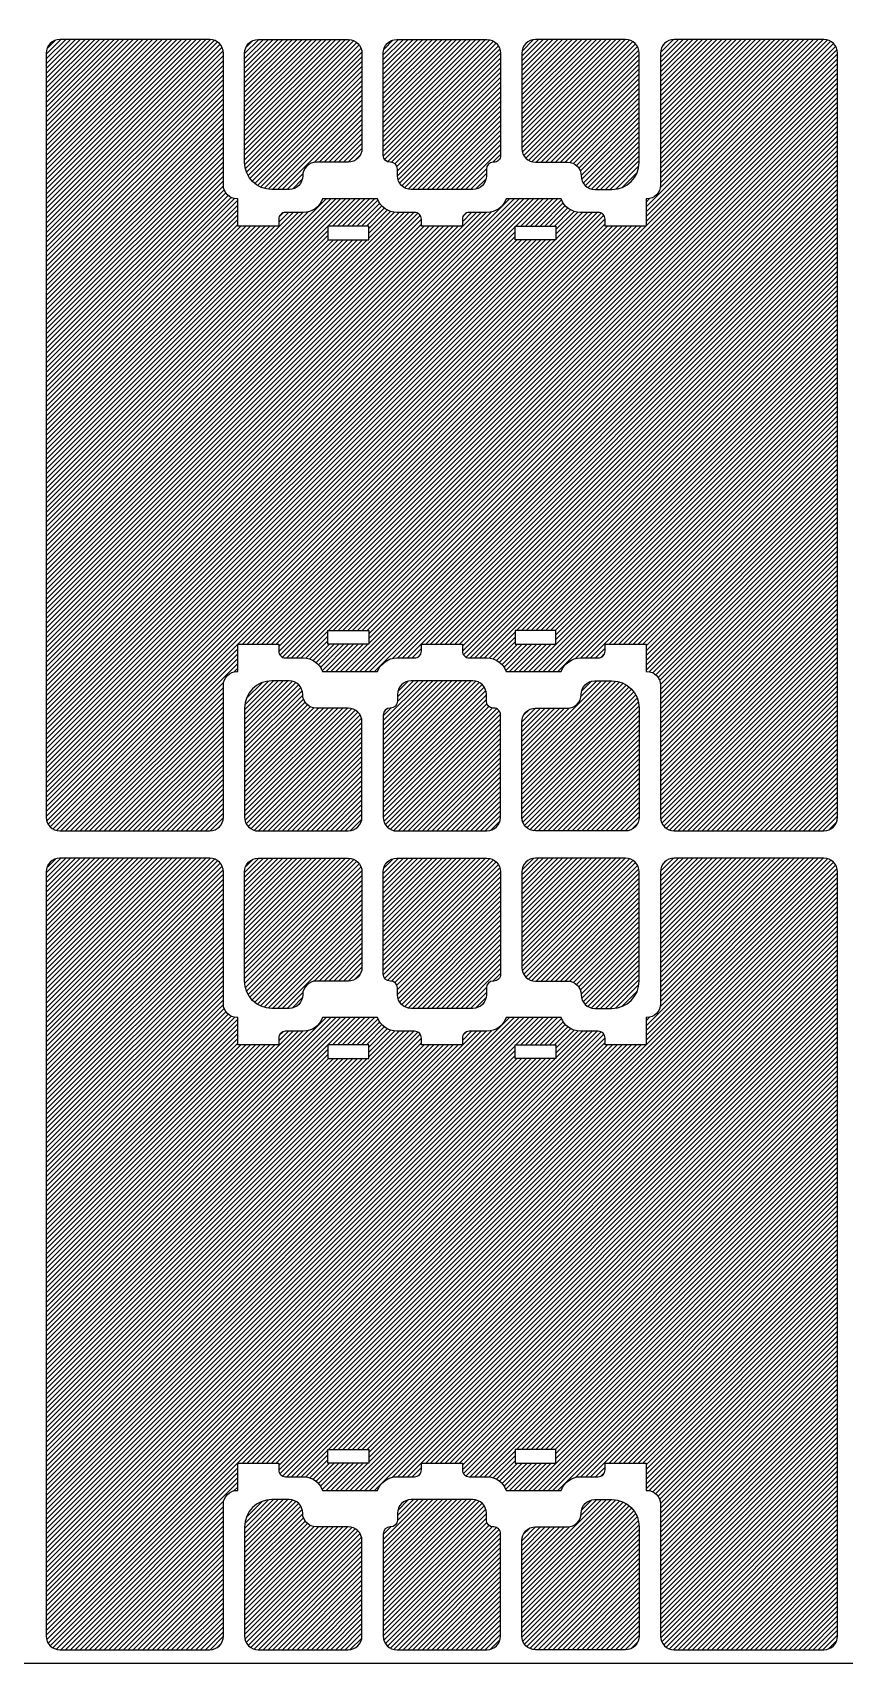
# Model space of a CAD drawing. Header units: inches. Extents: x 0 to 187, y 0 to 163.
# Drawn here: x 30 to 59.8, y 0 to 59.8 of the extents above; entities that cross this region are included whole.
import ezdxf

# ---------------------------------------------------------------- set-up
doc = ezdxf.new("R2010")
doc.units = ezdxf.units.IN
doc.header["$MEASUREMENT"] = 0
doc.layers.add('glassOutline', color=7, linetype='Continuous')
doc.layers.add('TC-etch-lines-chemical', color=1, linetype='Continuous')

msp = doc.modelspace()

# ---------------------------------------------------------------- hatches: boundary and pattern name
at = {"layer": 'TC-etch-lines-chemical'}
h = msp.add_hatch(dxfattribs=at)
h.set_pattern_fill('ANSI31', color=256, style=0)
h.set_pattern_definition([(45, (29.99999999999999, 30.00000000000001), (-0.0883883476483184, 0.0883883476483184), [])])
edge = h.paths.add_edge_path()
edge.add_arc((30.99999999999999, 31.00000000000001), 0.4999999999999997, 180, 270)
edge.add_line((30.99999999999999, 30.50000000000001), (36.48999999999869, 30.50000000000001))
edge.add_arc((36.48999999999869, 31.00000000000001), 0.5, 270, 360)
edge.add_line((36.98999999999869, 31.00000000000001), (36.98999999999869, 35.83885572853004))
edge.add_arc((37.48999999999869, 35.83885572853004), 0.5, 90, 180, ccw=False)
edge.add_line((37.48999999999869, 36.33885572853004), (37.52000201228496, 36.33885572853004))
edge.add_line((37.52000201228496, 36.33885572853004), (37.52000201228496, 37.33885572853004))
edge.add_line((37.52000201228496, 37.33885572853004), (39.02000201228496, 37.33885572853004))
edge.add_line((39.02000201228496, 37.33885572853004), (39.02000201228496, 37.08885572853004))
edge.add_arc((39.27000212414579, 37.08885584039086), 0.2500001118608527, 180.0000256365994, 270.0001078869533)
edge.add_line((39.27000259489164, 36.83885572853045), (39.92000201228192, 36.83885572853241))
edge.add_arc((39.92000201228407, 36.08885572853242), 0.7499999999999916, 19.471220634298277, 90.00000000016479, ccw=False)
edge.add_line((40.62710879347145, 36.33885572853004), (42.6428932188135, 36.33885572853004))
edge.add_arc((43.35000000000088, 36.08885572853242), 0.7499999999999927, 89.99999999983521, 160.5287793657017, ccw=False)
edge.add_line((43.35000000000304, 36.83885572853241), (43.99999941739333, 36.83885572853045))
edge.add_arc((43.99999988813917, 37.08885584039086), 0.2500001118608492, 269.9998921130474, 359.9999743634015)
edge.add_line((44.24999999999999, 37.08885572853004), (44.24999999999999, 37.33885572853004))
edge.add_line((44.24999999999999, 37.33885572853004), (45.74999999999999, 37.33885572853004))
edge.add_line((45.74999999999999, 37.33885572853004), (45.75, 37.08885572859921))
edge.add_arc((46.00000006164092, 37.08885579024017), 0.2500000616409253, 180.0000141270651, 270.0000963774182)
edge.add_line((46.00000048216684, 36.8388557285996), (46.64999590772899, 36.83885614751179))
edge.add_arc((46.64999637147589, 36.08885612789521), 0.7500000196167245, 19.47118774470988, 90.00003542765239, ccw=False)
edge.add_line((47.35710331466589, 36.33885572853005), (49.37289258043118, 36.33885572853004))
edge.add_arc((50.07999936161858, 36.08885572853241), 0.7499999999999991, 89.99999999983481, 160.5287793657013, ccw=False)
edge.add_line((50.07999936162074, 36.83885572853241), (50.72999877901101, 36.83885572853045))
edge.add_arc((50.72999924975686, 37.08885584039086), 0.2500001118608492, 269.9998921130474, 359.9999743634015)
edge.add_line((50.97999936161769, 37.08885572853004), (50.97999936161769, 37.33885572853004))
edge.add_line((50.97999936161769, 37.33885572853004), (52.47999936161769, 37.33885572853004))
edge.add_line((52.47999936161769, 37.33885572853004), (52.47999936161769, 36.33885572853004))
edge.add_line((52.47999936161769, 36.33885572853004), (52.5100000000013, 36.33885572853004))
edge.add_arc((52.51000000000129, 35.83885572853004), 0.5000000000000001, 0, 90, ccw=False)
edge.add_line((53.01000000000129, 35.83885572853004), (53.01000000000129, 31.00000000000001))
edge.add_arc((53.51000000000129, 31), 0.5, 180, 270)
edge.add_line((53.51000000000129, 30.5), (59, 30.50000000000001))
edge.add_arc((59, 31.00000000000001), 0.5, 270, 360)
edge.add_line((59.5, 31.00000000000001), (59.5, 58.9999999999991))
edge.add_arc((59, 58.9999999999991), 0.5, 0, 90.00000000000001)
edge.add_line((59, 59.4999999999991), (53.51000000000128, 59.4999999999991))
edge.add_arc((53.51000000000129, 58.9999999999991), 0.5, 90, 180)
edge.add_line((53.01000000000129, 58.9999999999991), (53.01000000000129, 54.16114427146907))
edge.add_arc((52.51000000000129, 54.16114427146907), 0.5000000000000001, 270, 360, ccw=False)
edge.add_line((52.51000000000129, 53.66114427146907), (52.47999936161769, 53.66114427146907))
edge.add_line((52.47999936161769, 53.66114427146907), (52.47999936161769, 52.66114427146907))
edge.add_line((52.47999936161769, 52.66114427146907), (50.97999936161769, 52.66114427146907))
edge.add_line((50.97999936161769, 52.66114427146907), (50.97999936161769, 52.91114427146907))
edge.add_arc((50.72999924975686, 52.91114415960826), 0.2500001118608488, 2.5636598695e-05, 90.00010788695249)
edge.add_line((50.72999877901101, 53.16114427146866), (50.07999936162074, 53.1611442714667))
edge.add_arc((50.07999936161858, 53.9111442714667), 0.7499999999999996, 199.4712206342987, 270.00000000016524, ccw=False)
edge.add_line((49.37289258043118, 53.66114427146907), (47.35710331466589, 53.66114427146906))
edge.add_arc((46.64999637147589, 53.91114387210389), 0.7500000196167244, 269.99996457234766, 340.5288122552902, ccw=False)
edge.add_line((46.64999590772899, 53.16114385248731), (46.00000048216684, 53.16114427139951))
edge.add_arc((46.00000006164092, 52.91114420975894), 0.2500000616409265, 89.99990362258201, 179.9999858729351)
edge.add_line((45.75, 52.9111442713999), (45.74999999999999, 52.66114427146907))
edge.add_line((45.74999999999999, 52.66114427146907), (44.24999999999999, 52.66114427146907))
edge.add_line((44.24999999999999, 52.66114427146907), (44.24999999999999, 52.91114427146907))
edge.add_arc((43.99999988813917, 52.91114415960826), 0.2500001118608488, 2.5636598695e-05, 90.00010788695249)
edge.add_line((43.99999941739333, 53.16114427146866), (43.35000000000305, 53.1611442714667))
edge.add_arc((43.35000000000088, 53.91114427146668), 0.7499999999999933, 199.4712206342982, 270.00000000016485, ccw=False)
edge.add_line((42.64289321881351, 53.66114427146907), (40.62710879347146, 53.66114427146907))
edge.add_arc((39.92000201228407, 53.91114427146668), 0.749999999999992, 269.9999999998351, 340.5287793657017, ccw=False)
edge.add_line((39.92000201228191, 53.1611442714667), (39.27000259489164, 53.16114427146866))
edge.add_arc((39.27000212414579, 52.91114415960825), 0.2500001118608523, 89.9998921130465, 179.9999743634005)
edge.add_line((39.02000201228496, 52.91114427146907), (39.02000201228496, 52.66114427146907))
edge.add_line((39.02000201228496, 52.66114427146907), (37.52000201228496, 52.66114427146907))
edge.add_line((37.52000201228496, 52.66114427146907), (37.52000201228496, 53.66114427146907))
edge.add_line((37.52000201228496, 53.66114427146907), (37.48999999999869, 53.66114427146907))
edge.add_arc((37.48999999999869, 54.16114427146907), 0.5, 180, 270, ccw=False)
edge.add_line((36.98999999999869, 54.16114427146907), (36.98999999999869, 58.9999999999991))
edge.add_arc((36.48999999999869, 58.9999999999991), 0.5, 0, 90.00000000000001)
edge.add_line((36.48999999999869, 59.4999999999991), (30.99999999999998, 59.49999999999909))
edge.add_arc((30.99999999999999, 58.99999999999909), 0.4999999999999997, 90.00000000000004, 180)
edge.add_line((30.49999999999999, 58.99999999999909), (30.49999999999999, 31.00000000000002))
h.paths.add_polyline_path([(47.67999936869018, 52.66114427146886), (49.17999936869018, 52.66114427146886), (49.17999936869018, 52.16114427146886), (47.67999936869018, 52.16114427146886)], flags=16)
h.paths.add_polyline_path([(42.32000200521246, 52.66114427146886), (40.82000200521246, 52.66114427146886), (40.82000200521246, 52.16114427146886), (42.32000200521246, 52.16114427146886)], flags=16)
h.paths.add_polyline_path([(47.67999936869018, 37.33885572853025), (49.17999936869018, 37.33885572853025), (49.17999936869018, 37.83885572853025), (47.67999936869018, 37.83885572853025)], flags=16)
h.paths.add_polyline_path([(42.32000200521246, 37.33885572853025), (40.82000200521246, 37.33885572853025), (40.82000200521246, 37.83885572853025), (42.32000200521246, 37.83885572853025)], flags=16)
edge = h.paths.add_edge_path(flags=16)
edge.add_arc((38.27000151616228, 58.99999999999909), 0.4999999999999968, 89.9999999999996, 180.0000000000004, ccw=False)
edge.add_line((38.27000151616228, 59.49999999999909), (41.5699984838389, 59.49999999999909))
edge.add_arc((41.5699984838389, 58.99999999999909), 0.4999999999999979, 5.6101789198237384e-05, 90.00000000000023, ccw=False)
edge.add_line((42.06999848383866, 59.00000048957956), (42.07000191090191, 55.50000048957956))
edge.add_arc((41.57000191090215, 55.49999999999909), 0.5000000000000022, -89.99999999999972, 5.610178902770713e-05, ccw=False)
edge.add_line((41.57000191090215, 54.99999999999909), (40.3990978045425, 54.99999999999909))
edge.add_arc((40.39909780454251, 54.49999999999909), 0.5, 90.00000000000001, 180)
edge.add_arc((39.39909780454251, 54.49999999999909), 0.5, 270, 360, ccw=False)
edge.add_line((39.39909780454251, 53.99999999999909), (38.77000151616233, 53.99999999999909))
edge.add_arc((38.77000151616233, 54.99999999999909), 1.000000000000001, 180.0000000000006, 269.99999999999994, ccw=False)
edge.add_line((37.77000151616233, 54.99999999999908), (37.77000151616228, 58.99999999999909))
edge = h.paths.add_edge_path(flags=16)
edge.add_arc((51.7299984838377, 58.99999999999909), 0.5000000000000021, 359.999999999999, 450)
edge.add_line((51.7299984838377, 59.49999999999909), (48.43000151616108, 59.49999999999909))
edge.add_arc((48.43000151616108, 58.99999999999909), 0.5000000000000023, 90.00000000000009, 179.9999438982113)
edge.add_line((47.93000151616133, 59.00000048957955), (47.92999808909808, 55.50000048957955))
edge.add_arc((48.42999808909784, 55.49999999999909), 0.4999999999999978, 179.9999438982114, 270)
edge.add_line((48.42999808909784, 54.99999999999909), (49.60090219545749, 54.99999999999909))
edge.add_arc((49.60090219545748, 54.49999999999909), 0.5, 0, 90, ccw=False)
edge.add_arc((50.60090219545748, 54.49999999999909), 0.5, 180, 270)
edge.add_line((50.60090219545748, 53.99999999999909), (51.22999848383765, 53.99999999999909))
edge.add_arc((51.22999848383765, 54.99999999999909), 1.000000000000001, 270.0000000000001, 359.9999999999993)
edge.add_line((52.22999848383765, 54.99999999999908), (52.2299984838377, 58.99999999999908))
edge = h.paths.add_edge_path(flags=16)
edge.add_arc((38.27000151616228, 31.00000000000001), 0.5000000000000002, 179.9999999999992, 270)
edge.add_line((38.27000151616228, 30.50000000000001), (41.5699984838389, 30.50000000000001))
edge.add_arc((41.5699984838389, 31.00000000000001), 0.4999999999999997, 270, 359.9999438982114)
edge.add_line((42.06999848383866, 30.99999951041955), (42.07000191090191, 34.49999951041955))
edge.add_arc((41.57000191090215, 34.50000000000001), 0.5000000000000004, 359.9999438982114, 449.9999999999998)
edge.add_line((41.57000191090215, 35.00000000000001), (40.3990978045425, 35.00000000000001))
edge.add_arc((40.39909780454251, 35.50000000000001), 0.5, 180, 270, ccw=False)
edge.add_arc((39.39909780454251, 35.50000000000001), 0.5, 6.4e-15, 90)
edge.add_line((39.39909780454251, 36.00000000000001), (38.77000151616233, 36.00000000000001))
edge.add_arc((38.77000151616233, 35.00000000000001), 1.000000000000001, 90.00000000000006, 179.9999999999993)
edge.add_line((37.77000151616233, 35.00000000000003), (37.77000151616228, 31.00000000000002))
edge = h.paths.add_edge_path(flags=16)
edge.add_arc((51.7299984838377, 31.00000000000002), 0.5000000000000004, -90, 6.821210263296962e-13, ccw=False)
edge.add_line((51.7299984838377, 30.50000000000002), (48.43000151616108, 30.50000000000002))
edge.add_arc((48.43000151616108, 31.00000000000002), 0.5000000000000006, 180.0000561017888, 270.0000000000001, ccw=False)
edge.add_line((47.93000151616133, 30.99999951041955), (47.92999808909808, 34.49999951041956))
edge.add_arc((48.42999808909784, 34.50000000000001), 0.4999999999999996, 90, 180.0000561017888, ccw=False)
edge.add_line((48.42999808909784, 35.00000000000001), (49.60090219545749, 35.00000000000001))
edge.add_arc((49.60090219545748, 35.50000000000001), 0.5, 270, 360)
edge.add_arc((50.60090219545748, 35.50000000000001), 0.5, 90, 180, ccw=False)
edge.add_line((50.60090219545748, 36.00000000000001), (51.22999848383765, 36.00000000000001))
edge.add_arc((51.22999848383765, 35.00000000000001), 1.000000000000001, 6.821210263296962e-13, 89.99999999999989, ccw=False)
edge.add_line((52.22999848383765, 35.00000000000003), (52.2299984838377, 31.00000000000002))
edge = h.paths.add_edge_path(flags=16)
edge.add_line((43.12090420774246, 54.99999999999909), (43.10000151616268, 54.99999999999909))
edge.add_arc((43.10000151616267, 55.24999999999909), 0.2500000000000015, 180.0000000000008, 269.99999999999966, ccw=False)
edge.add_line((42.85000151616267, 55.24999999999909), (42.85000151616264, 58.99999999999908))
edge.add_arc((43.35000151616264, 58.99999999999909), 0.5000000000000021, 90.00000000000023, 180.000000000001, ccw=False)
edge.add_line((43.35000151616264, 59.49999999999909), (46.64999848383925, 59.49999999999909))
edge.add_arc((46.64999848383925, 58.99999999999909), 0.5000000000000023, 5.610178880033345e-05, 89.99999999999989, ccw=False)
edge.add_line((47.14999848383901, 59.00000048957955), (47.15000215569273, 55.25000024478933))
edge.add_arc((46.90000215569285, 55.24999999999909), 0.2500000000000032, -89.9999999999992, 5.6101789709828154e-05, ccw=False)
edge.add_line((46.90000215569285, 54.99999999999909), (46.87909216977515, 54.99999999999909))
edge.add_arc((46.87909216977515, 54.74999999999909), 0.2500000000000003, 90.00000000000009, 180)
edge.add_line((46.62909216977515, 54.74999999999909), (46.62909216977515, 54.49999999999909))
edge.add_arc((46.12909216977515, 54.49999999999909), 0.5, 270, 360, ccw=False)
edge.add_line((46.12909216977515, 53.99999999999909), (43.87090420774245, 53.99999999999909))
edge.add_arc((43.87090420774246, 54.49999999999909), 0.5, 180, 270, ccw=False)
edge.add_line((43.37090420774246, 54.49999999999909), (43.37090420774246, 54.74999999999909))
edge.add_arc((43.12090420774246, 54.74999999999909), 0.25, 6.4e-15, 90)
edge = h.paths.add_edge_path(flags=16)
edge.add_line((43.12090420774246, 35.00000000000001), (43.10000151616268, 35.00000000000001))
edge.add_arc((43.10000151616267, 34.75000000000001), 0.2499999999999997, 89.99999999999994, 179.9999999999994)
edge.add_line((42.85000151616267, 34.75000000000002), (42.85000151616264, 31.00000000000002))
edge.add_arc((43.35000151616264, 31.00000000000002), 0.5000000000000004, 179.9999999999992, 270)
edge.add_line((43.35000151616264, 30.50000000000002), (46.64999848383925, 30.50000000000002))
edge.add_arc((46.64999848383925, 31.00000000000002), 0.5000000000000006, 269.9999999999999, 359.9999438982112)
edge.add_line((47.14999848383901, 30.99999951041955), (47.15000215569273, 34.74999975520979))
edge.add_arc((46.90000215569285, 34.75000000000001), 0.2499999999999996, 359.999943898211, 450)
edge.add_line((46.90000215569285, 35.00000000000001), (46.87909216977515, 35.00000000000001))
edge.add_arc((46.87909216977515, 35.25000000000001), 0.2500000000000003, 180.0000000000002, 269.9999999999999, ccw=False)
edge.add_line((46.62909216977515, 35.25000000000001), (46.62909216977515, 35.50000000000001))
edge.add_arc((46.12909216977515, 35.50000000000001), 0.5, 6.4e-15, 90)
edge.add_line((46.12909216977515, 36.00000000000001), (43.87090420774245, 36.00000000000001))
edge.add_arc((43.87090420774246, 35.50000000000001), 0.5, 90.00000000000001, 180)
edge.add_line((43.37090420774246, 35.50000000000001), (43.37090420774246, 35.25000000000001))
edge.add_arc((43.12090420774246, 35.25000000000001), 0.25, 270, 360, ccw=False)
h = msp.add_hatch(dxfattribs=at)
h.set_pattern_fill('ANSI31', color=256, style=0)
h.set_pattern_definition([(45, (30, 7.3e-15), (-0.0883883476483184, 0.0883883476483184), [])])
edge = h.paths.add_edge_path()
edge.add_arc((30.99999999999999, 1.000000000000014), 0.4999999999999997, 180, 270)
edge.add_line((30.99999999999999, 0.5000000000000144), (36.48999999999869, 0.5000000000000073))
edge.add_arc((36.48999999999869, 1.000000000000007), 0.5, 270, 360)
edge.add_line((36.98999999999869, 1.000000000000007), (36.98999999999869, 5.83885572853004))
edge.add_arc((37.4899999999987, 5.83885572853004), 0.5, 90, 180, ccw=False)
edge.add_line((37.4899999999987, 6.33885572853004), (37.52000201228497, 6.33885572853004))
edge.add_line((37.52000201228496, 6.33885572853004), (37.52000201228497, 7.338855728530042))
edge.add_line((37.52000201228497, 7.338855728530042), (39.02000201228497, 7.33885572853004))
edge.add_line((39.02000201228497, 7.33885572853004), (39.02000201228497, 7.08885572853004))
edge.add_arc((39.2700021241458, 7.088855840390857), 0.2500001118608527, 180.0000256365994, 270.0001078869533)
edge.add_line((39.27000259489165, 6.838855728530447), (39.92000201228193, 6.838855728532411))
edge.add_arc((39.92000201228408, 6.088855728532419), 0.7499999999999916, 19.471220634298277, 90.00000000016479, ccw=False)
edge.add_line((40.62710879347146, 6.338855728530042), (42.64289321881351, 6.338855728530042))
edge.add_arc((43.35000000000089, 6.088855728532418), 0.7499999999999927, 89.99999999983521, 160.5287793657017, ccw=False)
edge.add_line((43.35000000000305, 6.838855728532411), (43.99999941739333, 6.838855728530447))
edge.add_arc((43.99999988813918, 7.088855840390853), 0.2500001118608492, 269.9998921130474, 359.9999743634015)
edge.add_line((44.25, 7.08885572853004), (44.25, 7.33885572853004))
edge.add_line((44.25, 7.33885572853004), (45.75, 7.338855728530042))
edge.add_line((45.75, 7.338855728530042), (45.75000000000001, 7.088855728599206))
edge.add_arc((46.00000006164093, 7.088855790240173), 0.2500000616409253, 180.0000141270651, 270.0000963774182)
edge.add_line((46.00000048216685, 6.8388557285996), (46.64999590772901, 6.838856147511794))
edge.add_arc((46.6499963714759, 6.088856127895212), 0.7500000196167245, 19.47118774470988, 90.00003542765239, ccw=False)
edge.add_line((47.3571033146659, 6.338855728530052), (49.37289258043119, 6.338855728530042))
edge.add_arc((50.07999936161858, 6.088855728532412), 0.7499999999999991, 89.99999999983481, 160.5287793657013, ccw=False)
edge.add_line((50.07999936162074, 6.838855728532411), (50.72999877901101, 6.838855728530447))
edge.add_arc((50.72999924975687, 7.088855840390853), 0.2500001118608492, 269.9998921130474, 359.9999743634015)
edge.add_line((50.97999936161769, 7.08885572853004), (50.97999936161769, 7.33885572853004))
edge.add_line((50.97999936161769, 7.33885572853004), (52.47999936161769, 7.338855728530042))
edge.add_line((52.47999936161769, 7.338855728530042), (52.47999936161769, 6.33885572853004))
edge.add_line((52.47999936161769, 6.33885572853004), (52.5100000000013, 6.33885572853004))
edge.add_arc((52.5100000000013, 5.83885572853004), 0.5000000000000001, 0, 90, ccw=False)
edge.add_line((53.0100000000013, 5.83885572853004), (53.0100000000013, 1.000000000000004))
edge.add_arc((53.5100000000013, 1.000000000000004), 0.5, 180, 270)
edge.add_line((53.5100000000013, 0.5000000000000038), (59.00000000000001, 0.5000000000000073))
edge.add_arc((59.00000000000001, 1.000000000000007), 0.5, 270, 360)
edge.add_line((59.50000000000001, 1.000000000000007), (59.50000000000001, 28.9999999999991))
edge.add_arc((59.00000000000001, 28.9999999999991), 0.5, 0, 90.00000000000001)
edge.add_line((59.00000000000001, 29.4999999999991), (53.5100000000013, 29.4999999999991))
edge.add_arc((53.5100000000013, 28.9999999999991), 0.5, 90, 180)
edge.add_line((53.0100000000013, 28.9999999999991), (53.0100000000013, 24.16114427146907))
edge.add_arc((52.5100000000013, 24.16114427146907), 0.5000000000000001, 270, 360, ccw=False)
edge.add_line((52.5100000000013, 23.66114427146907), (52.47999936161769, 23.66114427146907))
edge.add_line((52.47999936161769, 23.66114427146907), (52.47999936161769, 22.66114427146907))
edge.add_line((52.47999936161769, 22.66114427146907), (50.97999936161769, 22.66114427146907))
edge.add_line((50.97999936161769, 22.66114427146907), (50.97999936161769, 22.91114427146907))
edge.add_arc((50.72999924975687, 22.91114415960826), 0.2500001118608488, 2.5636598695e-05, 90.00010788695249)
edge.add_line((50.72999877901102, 23.16114427146866), (50.07999936162074, 23.1611442714667))
edge.add_arc((50.07999936161858, 23.9111442714667), 0.7499999999999996, 199.4712206342987, 270.00000000016524, ccw=False)
edge.add_line((49.37289258043119, 23.66114427146907), (47.3571033146659, 23.66114427146905))
edge.add_arc((46.6499963714759, 23.91114387210389), 0.7500000196167244, 269.99996457234766, 340.5288122552902, ccw=False)
edge.add_line((46.649995907729, 23.16114385248731), (46.00000048216685, 23.16114427139951))
edge.add_arc((46.00000006164093, 22.91114420975894), 0.2500000616409265, 89.99990362258201, 179.9999858729351)
edge.add_line((45.75000000000001, 22.9111442713999), (45.75, 22.66114427146907))
edge.add_line((45.75, 22.66114427146907), (44.25, 22.66114427146907))
edge.add_line((44.25, 22.66114427146907), (44.25, 22.91114427146907))
edge.add_arc((43.99999988813918, 22.91114415960826), 0.2500001118608488, 2.5636598695e-05, 90.00010788695249)
edge.add_line((43.99999941739333, 23.16114427146866), (43.35000000000305, 23.1611442714667))
edge.add_arc((43.35000000000089, 23.91114427146669), 0.7499999999999933, 199.4712206342982, 270.00000000016485, ccw=False)
edge.add_line((42.64289321881351, 23.66114427146907), (40.62710879347146, 23.66114427146907))
edge.add_arc((39.92000201228408, 23.91114427146669), 0.749999999999992, 269.9999999998351, 340.5287793657017, ccw=False)
edge.add_line((39.92000201228193, 23.1611442714667), (39.27000259489165, 23.16114427146866))
edge.add_arc((39.2700021241458, 22.91114415960825), 0.2500001118608523, 89.9998921130465, 179.9999743634005)
edge.add_line((39.02000201228497, 22.91114427146907), (39.02000201228497, 22.66114427146907))
edge.add_line((39.02000201228497, 22.66114427146907), (37.52000201228497, 22.66114427146907))
edge.add_line((37.52000201228497, 22.66114427146907), (37.52000201228496, 23.66114427146907))
edge.add_line((37.52000201228496, 23.66114427146907), (37.48999999999869, 23.66114427146907))
edge.add_arc((37.4899999999987, 24.16114427146907), 0.5, 180, 270, ccw=False)
edge.add_line((36.9899999999987, 24.16114427146907), (36.9899999999987, 28.9999999999991))
edge.add_arc((36.48999999999869, 28.9999999999991), 0.5, 0, 90.00000000000001)
edge.add_line((36.48999999999869, 29.4999999999991), (30.99999999999999, 29.49999999999909))
edge.add_arc((30.99999999999999, 28.99999999999909), 0.4999999999999997, 90.00000000000004, 180)
edge.add_line((30.49999999999999, 28.99999999999909), (30.49999999999999, 1.000000000000014))
h.paths.add_polyline_path([(47.67999936869019, 22.66114427146886), (49.17999936869019, 22.66114427146886), (49.17999936869019, 22.16114427146886), (47.67999936869019, 22.16114427146886)], flags=16)
h.paths.add_polyline_path([(42.32000200521247, 22.66114427146886), (40.82000200521247, 22.66114427146886), (40.82000200521247, 22.16114427146886), (42.32000200521247, 22.16114427146886)], flags=16)
h.paths.add_polyline_path([(47.67999936869019, 7.338855728530248), (49.17999936869019, 7.338855728530248), (49.17999936869019, 7.838855728530248), (47.67999936869019, 7.838855728530248)], flags=16)
h.paths.add_polyline_path([(42.32000200521247, 7.338855728530248), (40.82000200521247, 7.338855728530248), (40.82000200521247, 7.838855728530248), (42.32000200521247, 7.838855728530248)], flags=16)
edge = h.paths.add_edge_path(flags=16)
edge.add_arc((38.27000151616228, 28.99999999999909), 0.4999999999999968, 89.9999999999996, 180.0000000000004, ccw=False)
edge.add_line((38.27000151616229, 29.49999999999909), (41.56999848383891, 29.49999999999909))
edge.add_arc((41.56999848383891, 28.99999999999909), 0.4999999999999979, 5.6101789198237384e-05, 90.00000000000023, ccw=False)
edge.add_line((42.06999848383867, 29.00000048957956), (42.07000191090192, 25.50000048957956))
edge.add_arc((41.57000191090216, 25.49999999999909), 0.5000000000000022, -89.99999999999972, 5.610178902770713e-05, ccw=False)
edge.add_line((41.57000191090216, 24.99999999999909), (40.39909780454251, 24.99999999999909))
edge.add_arc((40.39909780454251, 24.49999999999909), 0.5, 90.00000000000001, 180)
edge.add_arc((39.39909780454251, 24.49999999999909), 0.5, 270, 360, ccw=False)
edge.add_line((39.39909780454251, 23.99999999999909), (38.77000151616233, 23.99999999999909))
edge.add_arc((38.77000151616234, 24.99999999999909), 1.000000000000001, 180.0000000000006, 269.99999999999994, ccw=False)
edge.add_line((37.77000151616234, 24.99999999999908), (37.77000151616229, 28.99999999999909))
edge = h.paths.add_edge_path(flags=16)
edge.add_arc((51.72999848383771, 28.99999999999909), 0.5000000000000021, 359.999999999999, 450)
edge.add_line((51.72999848383771, 29.49999999999909), (48.43000151616109, 29.49999999999909))
edge.add_arc((48.43000151616109, 28.99999999999909), 0.5000000000000023, 90.00000000000009, 179.9999438982113)
edge.add_line((47.93000151616133, 29.00000048957955), (47.92999808909808, 25.50000048957955))
edge.add_arc((48.42999808909784, 25.49999999999909), 0.4999999999999978, 179.9999438982114, 270)
edge.add_line((48.42999808909784, 24.99999999999909), (49.60090219545749, 24.99999999999909))
edge.add_arc((49.60090219545749, 24.49999999999909), 0.5, 0, 90, ccw=False)
edge.add_arc((50.60090219545749, 24.49999999999909), 0.5, 180, 270)
edge.add_line((50.60090219545749, 23.99999999999909), (51.22999848383766, 23.99999999999909))
edge.add_arc((51.22999848383766, 24.99999999999909), 1.000000000000001, 270.0000000000001, 359.9999999999993)
edge.add_line((52.22999848383766, 24.99999999999908), (52.22999848383771, 28.99999999999908))
edge = h.paths.add_edge_path(flags=16)
edge.add_arc((38.27000151616229, 1.000000000000014), 0.5000000000000002, 179.9999999999992, 270)
edge.add_line((38.27000151616229, 0.5000000000000144), (41.56999848383891, 0.5000000000000144))
edge.add_arc((41.56999848383891, 1.000000000000014), 0.4999999999999997, 270, 359.9999438982114)
edge.add_line((42.06999848383867, 0.9999995104195494), (42.07000191090192, 4.499999510419549))
edge.add_arc((41.57000191090216, 4.500000000000013), 0.5000000000000004, 359.9999438982114, 449.9999999999998)
edge.add_line((41.57000191090216, 5.000000000000014), (40.39909780454251, 5.000000000000014))
edge.add_arc((40.39909780454251, 5.500000000000014), 0.5, 180, 270, ccw=False)
edge.add_arc((39.39909780454251, 5.500000000000014), 0.5, 6.4e-15, 90)
edge.add_line((39.39909780454251, 6.000000000000014), (38.77000151616233, 6.000000000000014))
edge.add_arc((38.77000151616234, 5.000000000000013), 1.000000000000001, 90.00000000000006, 179.9999999999993)
edge.add_line((37.77000151616234, 5.000000000000025), (37.77000151616229, 1.000000000000021))
edge = h.paths.add_edge_path(flags=16)
edge.add_arc((51.72999848383771, 1.000000000000018), 0.5000000000000004, -90, 6.821210263296962e-13, ccw=False)
edge.add_line((51.72999848383771, 0.500000000000018), (48.43000151616109, 0.500000000000018))
edge.add_arc((48.43000151616109, 1.000000000000018), 0.5000000000000006, 180.0000561017888, 270.0000000000001, ccw=False)
edge.add_line((47.93000151616133, 0.9999995104195529), (47.92999808909808, 4.499999510419553))
edge.add_arc((48.42999808909784, 4.500000000000018), 0.4999999999999996, 90, 180.0000561017888, ccw=False)
edge.add_line((48.42999808909784, 5.000000000000018), (49.60090219545749, 5.000000000000018))
edge.add_arc((49.60090219545749, 5.500000000000018), 0.5, 270, 360)
edge.add_arc((50.60090219545749, 5.500000000000018), 0.5, 90, 180, ccw=False)
edge.add_line((50.60090219545749, 6.000000000000018), (51.22999848383766, 6.000000000000018))
edge.add_arc((51.22999848383766, 5.000000000000017), 1.000000000000001, 6.821210263296962e-13, 89.99999999999989, ccw=False)
edge.add_line((52.22999848383766, 5.000000000000028), (52.22999848383771, 1.000000000000025))
edge = h.paths.add_edge_path(flags=16)
edge.add_line((43.12090420774246, 24.99999999999909), (43.10000151616268, 24.99999999999909))
edge.add_arc((43.10000151616268, 25.24999999999909), 0.2500000000000015, 180.0000000000008, 269.99999999999966, ccw=False)
edge.add_line((42.85000151616268, 25.24999999999909), (42.85000151616264, 28.99999999999908))
edge.add_arc((43.35000151616264, 28.99999999999909), 0.5000000000000021, 90.00000000000023, 180.000000000001, ccw=False)
edge.add_line((43.35000151616264, 29.49999999999909), (46.64999848383926, 29.49999999999909))
edge.add_arc((46.64999848383925, 28.99999999999909), 0.5000000000000023, 5.610178880033345e-05, 89.99999999999989, ccw=False)
edge.add_line((47.14999848383902, 29.00000048957955), (47.15000215569274, 25.25000024478933))
edge.add_arc((46.90000215569286, 25.24999999999909), 0.2500000000000032, -89.9999999999992, 5.6101789709828154e-05, ccw=False)
edge.add_line((46.90000215569286, 24.99999999999909), (46.87909216977516, 24.99999999999909))
edge.add_arc((46.87909216977516, 24.74999999999909), 0.2500000000000003, 90.00000000000009, 180)
edge.add_line((46.62909216977516, 24.74999999999909), (46.62909216977516, 24.49999999999909))
edge.add_arc((46.12909216977516, 24.49999999999909), 0.5, 270, 360, ccw=False)
edge.add_line((46.12909216977516, 23.99999999999909), (43.87090420774246, 23.99999999999909))
edge.add_arc((43.87090420774246, 24.49999999999909), 0.5, 180, 270, ccw=False)
edge.add_line((43.37090420774246, 24.49999999999909), (43.37090420774246, 24.74999999999909))
edge.add_arc((43.12090420774246, 24.74999999999909), 0.25, 6.4e-15, 90)
edge = h.paths.add_edge_path(flags=16)
edge.add_line((43.12090420774246, 5.000000000000018), (43.10000151616268, 5.000000000000018))
edge.add_arc((43.10000151616268, 4.750000000000018), 0.2499999999999997, 89.99999999999994, 179.9999999999994)
edge.add_line((42.85000151616268, 4.750000000000021), (42.85000151616264, 1.000000000000025))
edge.add_arc((43.35000151616264, 1.000000000000018), 0.5000000000000004, 179.9999999999992, 270)
edge.add_line((43.35000151616264, 0.500000000000018), (46.64999848383926, 0.500000000000018))
edge.add_arc((46.64999848383925, 1.000000000000018), 0.5000000000000006, 269.9999999999999, 359.9999438982112)
edge.add_line((47.14999848383902, 0.9999995104195529), (47.15000215569274, 4.749999755209782))
edge.add_arc((46.90000215569286, 4.750000000000014), 0.2499999999999996, 359.999943898211, 450)
edge.add_line((46.90000215569286, 5.000000000000014), (46.87909216977516, 5.000000000000014))
edge.add_arc((46.87909216977516, 5.250000000000014), 0.2500000000000003, 180.0000000000002, 269.9999999999999, ccw=False)
edge.add_line((46.62909216977516, 5.250000000000014), (46.62909216977516, 5.500000000000018))
edge.add_arc((46.12909216977516, 5.500000000000018), 0.5, 6.4e-15, 90)
edge.add_line((46.12909216977516, 6.000000000000018), (43.87090420774246, 6.000000000000018))
edge.add_arc((43.87090420774246, 5.500000000000018), 0.5, 90.00000000000001, 180)
edge.add_line((43.37090420774246, 5.500000000000018), (43.37090420774246, 5.250000000000018))
edge.add_arc((43.12090420774246, 5.250000000000018), 0.25, 270, 360, ccw=False)

# ---------------------------------------------------------------- linework, layer by layer
at = {"layer": 'glassOutline'}
msp.add_lwpolyline([(0, 0), (0, 150), (150, 150), (150, 0)], close=True, dxfattribs=at)
at = {"layer": 'TC-etch-lines-chemical'}
for points in [[(30.49999999999999, 31.00000000000001, 0.4142135623730951), (30.99999999999999, 30.50000000000001), (36.48999999999869, 30.50000000000001, 0.4142135623730951), (36.98999999999869, 31.00000000000001), (36.98999999999869, 35.83885572853004, -0.4142135623730951), (37.48999999999869, 36.33885572853004), (37.52000201228496, 36.33885572853004), (37.52000201228496, 37.33885572853004), (39.02000201228496, 37.33885572853004), (39.02000201228496, 37.08885572853004, 0.414213982832939), (39.27000259489164, 36.83885572853045), (39.92000201228191, 36.83885572853241, -0.3178372451974987), (40.62710879347145, 36.33885572853004), (42.64289321881351, 36.33885572853004, -0.3178372451974987), (43.35000000000304, 36.83885572853241), (43.99999941739333, 36.83885572853045, 0.414213982832939), (44.24999999999999, 37.08885572853004), (44.24999999999999, 37.33885572853004), (45.74999999999999, 37.33885572853004), (45.75, 37.08885572859921, 0.4142139828329349), (46.00000048216684, 36.8388557285996), (46.64999590772899, 36.83885614751179, -0.3178375734001599), (47.35710331466589, 36.33885572853005), (49.37289258043118, 36.33885572853004, -0.3178372451974987), (50.07999936162074, 36.83885572853241), (50.72999877901101, 36.83885572853045, 0.414213982832939), (50.97999936161769, 37.08885572853004), (50.97999936161769, 37.33885572853004), (52.47999936161769, 37.33885572853004), (52.47999936161769, 36.33885572853004), (52.51000000000129, 36.33885572853004, -0.4142135623730949), (53.01000000000129, 35.83885572853004), (53.01000000000129, 31, 0.4142135623730951), (53.51000000000129, 30.5), (59, 30.50000000000001, 0.4142135623730951), (59.5, 31.00000000000001), (59.5, 58.9999999999991, 0.4142135623730951), (59, 59.4999999999991), (53.51000000000129, 59.4999999999991, 0.4142135623730951), (53.01000000000129, 58.9999999999991), (53.01000000000129, 54.16114427146907, -0.4142135623730949), (52.51000000000129, 53.66114427146907), (52.47999936161769, 53.66114427146907), (52.47999936161769, 52.66114427146907), (50.97999936161769, 52.66114427146907), (50.97999936161769, 52.91114427146907, 0.414213982832939), (50.72999877901101, 53.16114427146866), (50.07999936162074, 53.1611442714667, -0.3178372451974987), (49.37289258043118, 53.66114427146907), (47.35710331466589, 53.66114427146905, -0.3178375734001599), (46.64999590772899, 53.16114385248731), (46.00000048216684, 53.16114427139951, 0.4142139828329349), (45.75, 52.9111442713999), (45.74999999999999, 52.66114427146907), (44.24999999999999, 52.66114427146907), (44.24999999999999, 52.91114427146907, 0.414213982832939), (43.99999941739333, 53.16114427146866), (43.35000000000304, 53.1611442714667, -0.3178372451974987), (42.64289321881351, 53.66114427146907), (40.62710879347145, 53.66114427146907, -0.3178372451974987), (39.92000201228191, 53.1611442714667), (39.27000259489164, 53.16114427146866, 0.414213982832939), (39.02000201228496, 52.91114427146907), (39.02000201228496, 52.66114427146907), (37.52000201228496, 52.66114427146907), (37.52000201228496, 53.66114427146907), (37.48999999999869, 53.66114427146907, -0.4142135623730951), (36.98999999999869, 54.16114427146907), (36.98999999999869, 58.9999999999991, 0.4142135623730951), (36.48999999999869, 59.4999999999991), (30.99999999999999, 59.49999999999909, 0.4142135623730951), (30.49999999999999, 58.99999999999909)], [(37.77000151616228, 58.99999999999909, -0.4142135623730988), (38.27000151616228, 59.49999999999909), (41.5699984838389, 59.49999999999909, -0.4142132755835279), (42.06999848383866, 59.00000048957956), (42.07000191090192, 55.50000048957956, -0.4142138491627201), (41.57000191090215, 54.99999999999909), (40.39909780454251, 54.99999999999909, 0.414213562373095), (39.89909780454251, 54.49999999999909, -0.414213562373095), (39.39909780454251, 53.99999999999909), (38.77000151616233, 53.99999999999909, -0.4142135623730914), (37.77000151616233, 54.99999999999908)], [(43.12090420774246, 54.99999999999909), (43.10000151616267, 54.99999999999909, -0.4142135623730916), (42.85000151616267, 55.24999999999909), (42.85000151616264, 58.99999999999908, -0.4142135623730988), (43.35000151616264, 59.49999999999909), (46.64999848383925, 59.49999999999909, -0.4142132755835279), (47.14999848383901, 59.00000048957955), (47.15000215569273, 55.25000024478933, -0.4142138491627204), (46.90000215569285, 54.99999999999909), (46.87909216977515, 54.99999999999909, 0.4142135623730942), (46.62909216977515, 54.74999999999909), (46.62909216977515, 54.49999999999909, -0.414213562373095), (46.12909216977515, 53.99999999999909), (43.87090420774246, 53.99999999999909, -0.414213562373095), (43.37090420774246, 54.49999999999909), (43.37090420774246, 54.74999999999909, 0.414213562373095)], [(52.2299984838377, 58.99999999999908, 0.4142135623730988), (51.7299984838377, 59.49999999999909), (48.43000151616108, 59.49999999999909, 0.4142132755835279), (47.93000151616133, 59.00000048957955), (47.92999808909808, 55.50000048957955, 0.4142138491627201), (48.42999808909784, 54.99999999999909), (49.60090219545748, 54.99999999999909, -0.414213562373095), (50.10090219545748, 54.49999999999909, 0.414213562373095), (50.60090219545748, 53.99999999999909), (51.22999848383765, 53.99999999999909, 0.4142135623730914), (52.22999848383765, 54.99999999999908)], [(37.77000151616228, 31.00000000000002, 0.4142135623730988), (38.27000151616228, 30.50000000000001), (41.5699984838389, 30.50000000000001, 0.4142132755835279), (42.06999848383866, 30.99999951041955), (42.07000191090192, 34.49999951041955, 0.4142138491627201), (41.57000191090215, 35.00000000000001), (40.39909780454251, 35.00000000000001, -0.414213562373095), (39.89909780454251, 35.50000000000001, 0.414213562373095), (39.39909780454251, 36.00000000000001), (38.77000151616233, 36.00000000000001, 0.4142135623730914), (37.77000151616233, 35.00000000000003)], [(43.12090420774246, 35.00000000000001), (43.10000151616267, 35.00000000000001, 0.4142135623730916), (42.85000151616267, 34.75000000000002), (42.85000151616264, 31.00000000000002, 0.4142135623730988), (43.35000151616264, 30.50000000000002), (46.64999848383925, 30.50000000000002, 0.4142132755835279), (47.14999848383901, 30.99999951041955), (47.15000215569273, 34.74999975520979, 0.4142138491627204), (46.90000215569285, 35.00000000000001), (46.87909216977515, 35.00000000000001, -0.4142135623730942), (46.62909216977515, 35.25000000000001), (46.62909216977515, 35.50000000000001, 0.414213562373095), (46.12909216977515, 36.00000000000001), (43.87090420774246, 36.00000000000001, 0.414213562373095), (43.37090420774246, 35.50000000000001), (43.37090420774246, 35.25000000000001, -0.414213562373095)], [(52.2299984838377, 31.00000000000002, -0.4142135623730988), (51.7299984838377, 30.50000000000002), (48.43000151616108, 30.50000000000002, -0.4142132755835279), (47.93000151616133, 30.99999951041955), (47.92999808909808, 34.49999951041956, -0.4142138491627201), (48.42999808909784, 35.00000000000001), (49.60090219545748, 35.00000000000001, 0.414213562373095), (50.10090219545748, 35.50000000000001, -0.414213562373095), (50.60090219545748, 36.00000000000001), (51.22999848383765, 36.00000000000001, -0.4142135623730914), (52.22999848383765, 35.00000000000003)], [(30.49999999999999, 1.000000000000014, 0.4142135623730951), (30.99999999999999, 0.5000000000000144), (36.48999999999869, 0.5000000000000073, 0.4142135623730951), (36.98999999999869, 1.000000000000007), (36.9899999999987, 5.83885572853004, -0.4142135623730951), (37.4899999999987, 6.33885572853004), (37.52000201228496, 6.33885572853004), (37.52000201228497, 7.338855728530042), (39.02000201228497, 7.33885572853004), (39.02000201228497, 7.08885572853004, 0.414213982832939), (39.27000259489165, 6.838855728530447), (39.92000201228193, 6.838855728532411, -0.3178372451974987), (40.62710879347146, 6.338855728530042), (42.64289321881351, 6.338855728530042, -0.3178372451974987), (43.35000000000305, 6.838855728532411), (43.99999941739333, 6.838855728530447, 0.414213982832939), (44.25, 7.08885572853004), (44.25, 7.33885572853004), (45.75, 7.338855728530042), (45.75000000000001, 7.088855728599206, 0.4142139828329349), (46.00000048216685, 6.8388557285996), (46.649995907729, 6.838856147511794, -0.3178375734001599), (47.3571033146659, 6.338855728530052), (49.37289258043119, 6.338855728530042, -0.3178372451974987), (50.07999936162074, 6.838855728532411), (50.72999877901102, 6.838855728530447, 0.414213982832939), (50.97999936161769, 7.08885572853004), (50.97999936161769, 7.33885572853004), (52.47999936161769, 7.338855728530042), (52.47999936161769, 6.33885572853004), (52.5100000000013, 6.33885572853004, -0.4142135623730949), (53.0100000000013, 5.83885572853004), (53.0100000000013, 1.000000000000004, 0.4142135623730951), (53.5100000000013, 0.5000000000000038), (59.00000000000001, 0.5000000000000073, 0.4142135623730951), (59.50000000000001, 1.000000000000007), (59.50000000000001, 28.9999999999991, 0.4142135623730951), (59.00000000000001, 29.4999999999991), (53.5100000000013, 29.4999999999991, 0.4142135623730951), (53.0100000000013, 28.9999999999991), (53.0100000000013, 24.16114427146907, -0.4142135623730949), (52.5100000000013, 23.66114427146907), (52.47999936161769, 23.66114427146907), (52.47999936161769, 22.66114427146907), (50.97999936161769, 22.66114427146907), (50.97999936161769, 22.91114427146907, 0.414213982832939), (50.72999877901102, 23.16114427146866), (50.07999936162074, 23.1611442714667, -0.3178372451974987), (49.37289258043119, 23.66114427146907), (47.3571033146659, 23.66114427146905, -0.3178375734001599), (46.649995907729, 23.16114385248731), (46.00000048216685, 23.16114427139951, 0.4142139828329349), (45.75000000000001, 22.9111442713999), (45.75, 22.66114427146907), (44.25, 22.66114427146907), (44.25, 22.91114427146907, 0.414213982832939), (43.99999941739333, 23.16114427146866), (43.35000000000305, 23.1611442714667, -0.3178372451974987), (42.64289321881351, 23.66114427146907), (40.62710879347146, 23.66114427146907, -0.3178372451974987), (39.92000201228193, 23.1611442714667), (39.27000259489165, 23.16114427146866, 0.414213982832939), (39.02000201228497, 22.91114427146907), (39.02000201228497, 22.66114427146907), (37.52000201228497, 22.66114427146907), (37.52000201228496, 23.66114427146907), (37.4899999999987, 23.66114427146907, -0.4142135623730951), (36.9899999999987, 24.16114427146907), (36.98999999999869, 28.9999999999991, 0.4142135623730951), (36.48999999999869, 29.4999999999991), (30.99999999999999, 29.49999999999909, 0.4142135623730951), (30.49999999999999, 28.99999999999909)], [(37.77000151616229, 28.99999999999909, -0.4142135623730988), (38.27000151616229, 29.49999999999909), (41.56999848383891, 29.49999999999909, -0.4142132755835279), (42.06999848383867, 29.00000048957956), (42.07000191090192, 25.50000048957956, -0.4142138491627201), (41.57000191090216, 24.99999999999909), (40.39909780454251, 24.99999999999909, 0.414213562373095), (39.89909780454251, 24.49999999999909, -0.414213562373095), (39.39909780454251, 23.99999999999909), (38.77000151616234, 23.99999999999909, -0.4142135623730914), (37.77000151616234, 24.99999999999908)], [(43.12090420774246, 24.99999999999909), (43.10000151616268, 24.99999999999909, -0.4142135623730916), (42.85000151616268, 25.24999999999909), (42.85000151616264, 28.99999999999908, -0.4142135623730988), (43.35000151616264, 29.49999999999909), (46.64999848383925, 29.49999999999909, -0.4142132755835279), (47.14999848383902, 29.00000048957955), (47.15000215569274, 25.25000024478933, -0.4142138491627204), (46.90000215569286, 24.99999999999909), (46.87909216977516, 24.99999999999909, 0.4142135623730942), (46.62909216977516, 24.74999999999909), (46.62909216977516, 24.49999999999909, -0.414213562373095), (46.12909216977516, 23.99999999999909), (43.87090420774246, 23.99999999999909, -0.414213562373095), (43.37090420774246, 24.49999999999909), (43.37090420774246, 24.74999999999909, 0.414213562373095)], [(52.22999848383771, 28.99999999999908, 0.4142135623730988), (51.72999848383771, 29.49999999999909), (48.43000151616109, 29.49999999999909, 0.4142132755835279), (47.93000151616133, 29.00000048957955), (47.92999808909808, 25.50000048957955, 0.4142138491627201), (48.42999808909784, 24.99999999999909), (49.60090219545749, 24.99999999999909, -0.414213562373095), (50.10090219545749, 24.49999999999909, 0.414213562373095), (50.60090219545749, 23.99999999999909), (51.22999848383766, 23.99999999999909, 0.4142135623730914), (52.22999848383766, 24.99999999999908)], [(37.77000151616229, 1.000000000000021, 0.4142135623730988), (38.27000151616229, 0.5000000000000144), (41.56999848383891, 0.5000000000000144, 0.4142132755835279), (42.06999848383867, 0.9999995104195494), (42.07000191090192, 4.499999510419549, 0.4142138491627201), (41.57000191090216, 5.000000000000014), (40.39909780454251, 5.000000000000014, -0.414213562373095), (39.89909780454251, 5.500000000000014, 0.414213562373095), (39.39909780454251, 6.000000000000014), (38.77000151616234, 6.000000000000014, 0.4142135623730914), (37.77000151616234, 5.000000000000025)], [(43.12090420774246, 5.000000000000018), (43.10000151616268, 5.000000000000018, 0.4142135623730916), (42.85000151616268, 4.750000000000021), (42.85000151616264, 1.000000000000025, 0.4142135623730988), (43.35000151616264, 0.500000000000018), (46.64999848383925, 0.500000000000018, 0.4142132755835279), (47.14999848383902, 0.9999995104195529), (47.15000215569274, 4.749999755209782, 0.4142138491627204), (46.90000215569286, 5.000000000000014), (46.87909216977516, 5.000000000000014, -0.4142135623730942), (46.62909216977516, 5.250000000000014), (46.62909216977516, 5.500000000000018, 0.414213562373095), (46.12909216977516, 6.000000000000018), (43.87090420774246, 6.000000000000018, 0.414213562373095), (43.37090420774246, 5.500000000000018), (43.37090420774246, 5.250000000000018, -0.414213562373095)], [(52.22999848383771, 1.000000000000025, -0.4142135623730988), (51.72999848383771, 0.500000000000018), (48.43000151616109, 0.500000000000018, -0.4142132755835279), (47.93000151616133, 0.9999995104195529), (47.92999808909808, 4.499999510419553, -0.4142138491627201), (48.42999808909784, 5.000000000000018), (49.60090219545749, 5.000000000000018, 0.414213562373095), (50.10090219545749, 5.500000000000018, -0.414213562373095), (50.60090219545749, 6.000000000000018), (51.22999848383766, 6.000000000000018, -0.4142135623730914), (52.22999848383766, 5.000000000000028)]]:
    msp.add_lwpolyline(points, format="xyb", close=True, dxfattribs=at)
for points in [[(42.32000200521246, 52.66114427146886), (40.82000200521246, 52.66114427146886), (40.82000200521246, 52.16114427146886), (42.32000200521246, 52.16114427146886)], [(47.67999936869018, 52.66114427146886), (49.17999936869018, 52.66114427146886), (49.17999936869018, 52.16114427146886), (47.67999936869018, 52.16114427146886)], [(42.32000200521246, 37.33885572853025), (40.82000200521246, 37.33885572853025), (40.82000200521246, 37.83885572853025), (42.32000200521246, 37.83885572853025)], [(47.67999936869018, 37.33885572853025), (49.17999936869018, 37.33885572853025), (49.17999936869018, 37.83885572853025), (47.67999936869018, 37.83885572853025)], [(42.32000200521247, 22.66114427146886), (40.82000200521247, 22.66114427146886), (40.82000200521247, 22.16114427146886), (42.32000200521247, 22.16114427146886)], [(47.67999936869019, 22.66114427146886), (49.17999936869019, 22.66114427146886), (49.17999936869019, 22.16114427146886), (47.67999936869019, 22.16114427146886)], [(42.32000200521247, 7.338855728530248), (40.82000200521247, 7.338855728530248), (40.82000200521247, 7.838855728530248), (42.32000200521247, 7.838855728530248)], [(47.67999936869019, 7.338855728530248), (49.17999936869019, 7.338855728530248), (49.17999936869019, 7.838855728530248), (47.67999936869019, 7.838855728530248)]]:
    msp.add_lwpolyline(points, close=True, dxfattribs=at)

doc.saveas('drawing.dxf')
